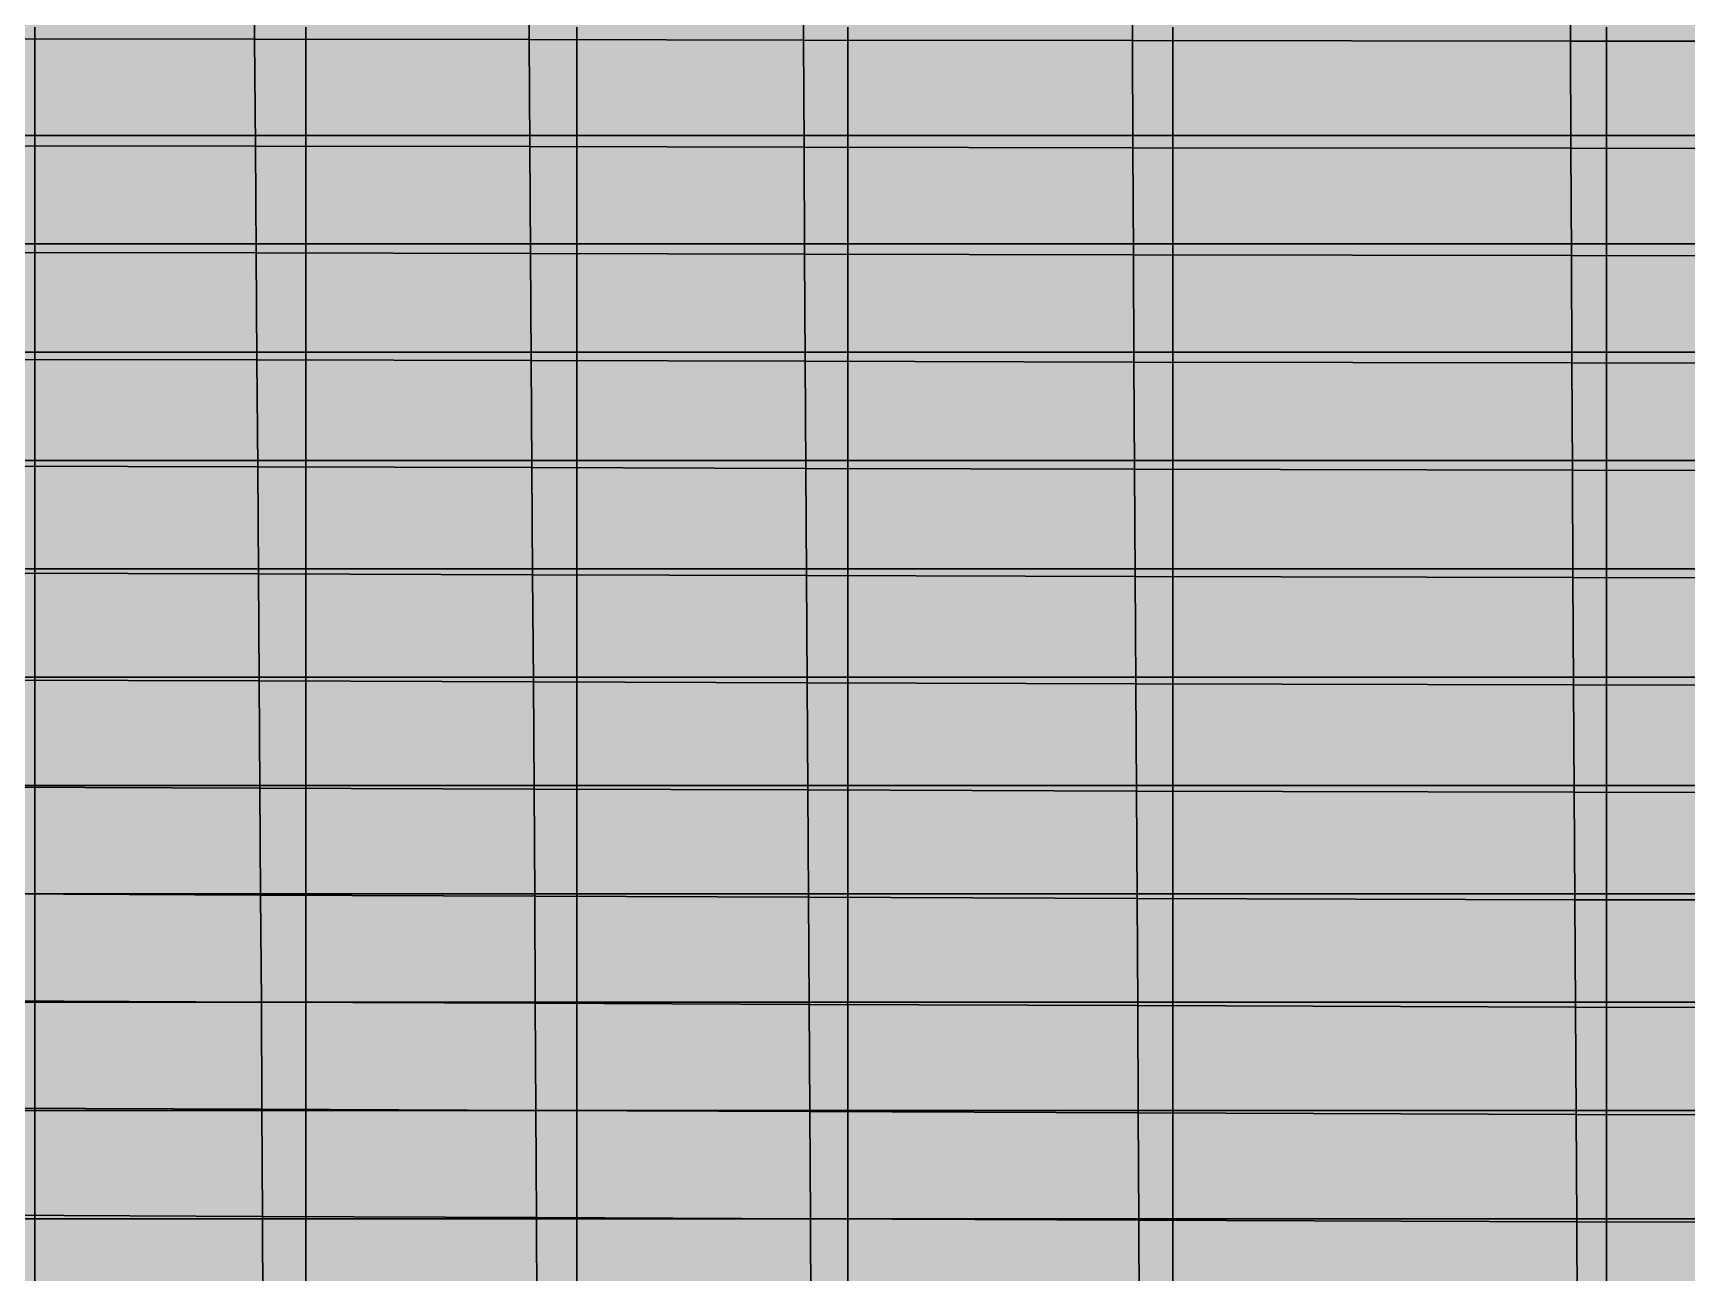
# Model space of a CAD drawing. Header units: inches. Extents: x -100 to 100, y -42 to 41.
# Drawn here: x 69.48 to 84.74, y -18.5 to -7.05 of the extents above; entities that cross this region are included whole.
import ezdxf

# ---------------------------------------------------------------- set-up
doc = ezdxf.new("R2010")
doc.units = ezdxf.units.IN
doc.header["$MEASUREMENT"] = 0
doc.layers.add('Mesh-埋立土(水中)', color=7, linetype='Continuous')
doc.layers.add('Undeformed Mesh-埋立土(水中)', color=7, linetype='Continuous')

msp = doc.modelspace()

# ---------------------------------------------------------------- linework, layer by layer
at = {"color": 7, "true_color": 0xffffff, "transparency": 33554687}
for points in [[(71.5197, -6.1244), (68.9826, -6.1231), (68.9912, -7.108)], [(71.5197, -6.1244), (68.9912, -7.108), (71.5269, -7.1103)], [(74.0605, -7.1142), (74.0543, -6.1274), (71.5197, -6.1244)], [(74.0605, -7.1142), (71.5197, -6.1244), (71.5269, -7.1103)], [(76.5866, -6.1307), (74.0543, -6.1274), (74.0605, -7.1142)], [(76.5866, -6.1307), (74.0605, -7.1142), (76.592, -7.1183)], [(79.6222, -6.1343), (76.5866, -6.1307), (76.592, -7.1183)], [(79.6222, -6.1343), (76.592, -7.1183), (79.6265, -7.1232)], [(83.6642, -6.1372), (79.6222, -6.1343), (79.6265, -7.1232)], [(83.6642, -6.1372), (79.6265, -7.1232), (83.6675, -7.1275)], [(87.7021, -6.1362), (83.6642, -6.1372), (83.6675, -7.1275)], [(87.7021, -6.1362), (83.6675, -7.1275), (87.7045, -7.1272)], [(71.5269, -7.1103), (68.9912, -7.108), (68.9994, -8.09337)], [(71.5269, -7.1103), (68.9994, -8.09337), (71.5342, -8.09671)], [(74.0665, -8.1014), (74.0605, -7.1142), (71.5269, -7.1103)], [(74.0665, -8.1014), (71.5269, -7.1103), (71.5342, -8.09671)], [(76.592, -7.1183), (74.0605, -7.1142), (74.0665, -8.1014)], [(76.592, -7.1183), (74.0665, -8.1014), (76.5969, -8.1064)], [(79.6307, -8.1124), (79.6265, -7.1232), (76.592, -7.1183)], [(79.6307, -8.1124), (76.592, -7.1183), (76.5969, -8.1064)], [(83.6675, -7.1275), (79.6265, -7.1232), (79.6307, -8.1124)], [(83.6675, -7.1275), (79.6307, -8.1124), (83.6715, -8.1178)], [(87.7045, -7.1272), (83.6675, -7.1275), (83.6715, -8.1178)], [(87.7045, -7.1272), (83.6715, -8.1178), (87.7081, -8.1185)], [(71.5342, -8.09671), (68.9994, -8.09337), (69.0076, -9.07906)], [(71.5342, -8.09671), (69.0076, -9.07906), (71.5414, -9.08359)], [(74.0665, -8.1014), (71.5342, -8.09671), (71.5414, -9.08359)], [(74.0665, -8.1014), (71.5414, -9.08359), (74.0727, -9.08904)], [(76.5969, -8.1064), (74.0665, -8.1014), (74.0727, -9.08904)], [(76.5969, -8.1064), (74.0727, -9.08904), (76.6021, -9.09478)], [(79.6354, -9.1017), (79.6307, -8.1124), (76.5969, -8.1064)], [(79.6354, -9.1017), (76.5969, -8.1064), (76.6021, -9.09478)], [(83.6758, -9.1083), (83.6715, -8.1178), (79.6307, -8.1124)], [(83.6758, -9.1083), (79.6307, -8.1124), (79.6354, -9.1017)], [(87.712, -9.1098), (87.7081, -8.1185), (83.6715, -8.1178)], [(87.712, -9.1098), (83.6715, -8.1178), (83.6758, -9.1083)], [(71.5414, -9.08359), (69.0076, -9.07906), (69.0156, -10.06519)], [(71.5414, -9.08359), (69.0156, -10.06519), (71.5485, -10.07079)], [(74.0791, -10.07705), (74.0727, -9.08904), (71.5414, -9.08359)], [(74.0791, -10.07705), (71.5414, -9.08359), (71.5485, -10.07079)], [(76.6021, -9.09478), (74.0727, -9.08904), (74.0791, -10.07705)], [(76.6021, -9.09478), (74.0791, -10.07705), (76.608, -10.08344)], [(79.6354, -9.1017), (76.6021, -9.09478), (76.608, -10.08344)], [(79.6354, -9.1017), (76.608, -10.08344), (79.6405, -10.09106)], [(83.6758, -9.1083), (79.6354, -9.1017), (79.6405, -10.09106)], [(83.6758, -9.1083), (79.6405, -10.09106), (83.6804, -10.09883)], [(87.712, -9.1098), (83.6758, -9.1083), (83.6804, -10.09883)], [(87.712, -9.1098), (83.6804, -10.09883), (87.7161, -10.1013)], [(71.5485, -10.07079), (69.0156, -10.06519), (69.0237, -11.05176)], [(71.5485, -10.07079), (69.0237, -11.05176), (71.5557, -11.05825)], [(74.0858, -11.06532), (74.0791, -10.07705), (71.5485, -10.07079)], [(74.0858, -11.06532), (71.5485, -10.07079), (71.5557, -11.05825)], [(76.608, -10.08344), (74.0791, -10.07705), (74.0858, -11.06532)], [(76.608, -10.08344), (74.0858, -11.06532), (76.614, -11.07231)], [(79.6461, -11.08066), (79.6405, -10.09106), (76.608, -10.08344)], [(79.6461, -11.08066), (76.608, -10.08344), (76.614, -11.07231)], [(83.6853, -11.08944), (83.6804, -10.09883), (79.6405, -10.09106)], [(83.6853, -11.08944), (79.6405, -10.09106), (79.6461, -11.08066)], [(87.7161, -10.1013), (83.6804, -10.09883), (83.6853, -11.08944)], [(87.7161, -10.1013), (83.6853, -11.08944), (87.7204, -11.09301)], [(71.5557, -11.05825), (69.0237, -11.05176), (69.0314, -12.03843)], [(71.5557, -11.05825), (69.0314, -12.03843), (71.5631, -12.04607)], [(74.0925, -12.05375), (74.0858, -11.06532), (71.5557, -11.05825)], [(74.0925, -12.05375), (71.5557, -11.05825), (71.5631, -12.04607)], [(76.614, -11.07231), (74.0858, -11.06532), (74.0925, -12.05375)], [(76.614, -11.07231), (74.0925, -12.05375), (76.6203, -12.06145)], [(79.6515, -12.07044), (79.6461, -11.08066), (76.614, -11.07231)], [(79.6515, -12.07044), (76.614, -11.07231), (76.6203, -12.06145)], [(83.6902, -12.08016), (83.6853, -11.08944), (79.6461, -11.08066)], [(83.6902, -12.08016), (79.6461, -11.08066), (79.6515, -12.07044)], [(87.7204, -11.09301), (83.6853, -11.08944), (83.6902, -12.08016)], [(87.7204, -11.09301), (83.6902, -12.08016), (87.725, -12.08482)], [(71.5631, -12.04607), (69.0314, -12.03843), (69.0389, -13.02536)], [(71.5631, -12.04607), (69.0389, -13.02536), (71.5701, -13.03398)], [(74.0993, -13.04241), (74.0925, -12.05375), (71.5631, -12.04607)], [(74.0993, -13.04241), (71.5631, -12.04607), (71.5701, -13.03398)], [(76.6264, -13.05083), (76.6203, -12.06145), (74.0925, -12.05375)], [(76.6264, -13.05083), (74.0925, -12.05375), (74.0993, -13.04241)], [(79.6572, -13.06038), (79.6515, -12.07044), (76.6203, -12.06145)], [(79.6572, -13.06038), (76.6203, -12.06145), (76.6264, -13.05083)], [(83.6953, -13.07101), (83.6902, -12.08016), (79.6515, -12.07044)], [(83.6953, -13.07101), (79.6515, -12.07044), (79.6572, -13.06038)], [(87.725, -12.08482), (83.6902, -12.08016), (83.6953, -13.07101)], [(87.725, -12.08482), (83.6953, -13.07101), (87.7298, -13.07662)], [(71.5701, -13.03398), (69.0389, -13.02536), (69.046, -14.01247)], [(71.5701, -13.03398), (69.046, -14.01247), (71.577, -14.022)], [(74.1056, -14.03126), (74.0993, -13.04241), (71.5701, -13.03398)], [(74.1056, -14.03126), (71.5701, -13.03398), (71.577, -14.022)], [(76.6327, -14.04028), (76.6264, -13.05083), (74.0993, -13.04241)], [(76.6327, -14.04028), (74.0993, -13.04241), (74.1056, -14.03126)], [(79.6631, -14.05052), (79.6572, -13.06038), (76.6264, -13.05083)], [(79.6631, -14.05052), (76.6264, -13.05083), (76.6327, -14.04028)], [(83.7008, -14.06191), (83.6953, -13.07101), (79.6572, -13.06038)], [(83.7008, -14.06191), (79.6572, -13.06038), (79.6631, -14.05052)], [(87.7298, -13.07662), (83.6953, -13.07101), (83.7008, -14.06191)], [(87.7298, -13.07662), (83.7008, -14.06191), (87.7351, -14.06851)], [(71.5832, -15.01016), (71.577, -14.022), (69.046, -14.01247)], [(71.5832, -15.01016), (69.046, -14.01247), (69.0531, -14.999858)], [(74.1119, -15.0202), (74.1056, -14.03126), (71.577, -14.022)], [(74.1119, -15.0202), (71.577, -14.022), (71.5832, -15.01016)], [(76.6384, -15.02987), (76.6327, -14.04028), (74.1056, -14.03126)], [(76.6384, -15.02987), (74.1056, -14.03126), (74.1119, -15.0202)], [(79.6692, -15.04052), (79.6631, -14.05052), (76.6327, -14.04028)], [(79.6692, -15.04052), (76.6327, -14.04028), (76.6384, -15.02987)], [(83.7069, -15.05306), (83.7008, -14.06191), (79.6631, -14.05052)], [(83.7069, -15.05306), (79.6631, -14.05052), (79.6692, -15.04052)], [(87.7411, -15.06021), (87.7351, -14.06851), (83.7008, -14.06191)], [(87.7411, -15.06021), (83.7008, -14.06191), (83.7069, -15.05306)], [(71.5832, -15.01016), (69.0531, -14.999858), (69.0594, -15.98752)], [(71.5832, -15.01016), (69.0594, -15.98752), (71.5894, -15.998437)], [(74.1172, -16.009332), (74.1119, -15.0202), (71.5832, -15.01016)], [(74.1172, -16.009332), (71.5832, -15.01016), (71.5894, -15.998437)], [(76.6444, -16.01926), (76.6384, -15.02987), (74.1119, -15.0202)], [(76.6444, -16.01926), (74.1119, -15.0202), (74.1172, -16.009332)], [(79.6747, -16.03073), (79.6692, -15.04052), (76.6384, -15.02987)], [(79.6747, -16.03073), (76.6384, -15.02987), (76.6444, -16.01926)], [(83.7132, -16.04382), (83.7069, -15.05306), (79.6692, -15.04052)], [(83.7132, -16.04382), (79.6692, -15.04052), (79.6747, -16.03073)], [(87.7411, -15.06021), (83.7069, -15.05306), (83.7132, -16.04382)], [(87.7411, -15.06021), (83.7132, -16.04382), (87.7477, -16.05226)], [(69.0659, -16.97541), (71.5894, -15.998437), (69.0594, -15.98752)], [(69.0659, -16.97541), (71.5945, -16.98711), (71.5894, -15.998437)], [(74.1228, -16.998188), (74.1172, -16.009332), (71.5894, -15.998437)], [(74.1228, -16.998188), (71.5894, -15.998437), (71.5945, -16.98711)], [(74.1228, -16.998188), (76.6444, -16.01926), (74.1172, -16.009332)], [(74.1228, -16.998188), (76.6493, -17.008966), (76.6444, -16.01926)], [(79.6803, -17.02055), (79.6747, -16.03073), (76.6444, -16.01926)], [(79.6803, -17.02055), (76.6444, -16.01926), (76.6493, -17.008966)], [(79.6803, -17.02055), (83.7132, -16.04382), (79.6747, -16.03073)], [(79.6803, -17.02055), (83.7191, -17.03468), (83.7132, -16.04382)], [(83.7191, -17.03468), (87.7477, -16.05226), (83.7132, -16.04382)], [(83.7191, -17.03468), (87.7546, -17.0439), (87.7477, -16.05226)], [(69.0713, -17.96392), (71.5945, -16.98711), (69.0659, -16.97541)], [(69.0713, -17.96392), (71.6002, -17.9756), (71.5945, -16.98711)], [(74.1272, -17.98751), (74.1228, -16.998188), (71.5945, -16.98711)], [(74.1272, -17.98751), (71.5945, -16.98711), (71.6002, -17.9756)], [(74.1272, -17.98751), (76.6493, -17.008966), (74.1228, -16.998188)], [(74.1272, -17.98751), (76.6546, -17.998129), (76.6493, -17.008966)], [(76.6546, -17.998129), (79.6803, -17.02055), (76.6493, -17.008966)], [(76.6546, -17.998129), (79.6854, -18.01075), (79.6803, -17.02055)], [(79.6854, -18.01075), (83.7191, -17.03468), (79.6803, -17.02055)], [(79.6854, -18.01075), (83.7253, -18.02481), (83.7191, -17.03468)], [(83.7253, -18.02481), (87.7546, -17.0439), (83.7191, -17.03468)], [(83.7253, -18.02481), (87.7613, -18.03587), (87.7546, -17.0439)], [(69.0774, -18.95216), (71.6002, -17.9756), (69.0713, -17.96392)], [(69.0774, -18.95216), (71.6046, -18.96488), (71.6002, -17.9756)], [(74.1326, -18.97622), (74.1272, -17.98751), (71.6002, -17.9756)], [(74.1326, -18.97622), (71.6002, -17.9756), (71.6046, -18.96488)], [(74.1326, -18.97622), (76.6546, -17.998129), (74.1272, -17.98751)], [(74.1326, -18.97622), (76.659, -18.98793), (76.6546, -17.998129)], [(79.6906, -19.000118), (79.6854, -18.01075), (76.6546, -17.998129)], [(79.6906, -19.000118), (76.6546, -17.998129), (76.659, -18.98793)], [(79.6906, -19.000118), (83.7253, -18.02481), (79.6854, -18.01075)], [(79.6906, -19.000118), (83.7304, -19.01552), (83.7253, -18.02481)], [(83.7304, -19.01552), (87.7613, -18.03587), (83.7253, -18.02481)], [(83.7304, -19.01552), (87.7683, -19.02664), (87.7613, -18.03587)]]:
    msp.add_solid(points, dxfattribs=at)
at = {"layer": 'Mesh-埋立土(水中)', "color": 18, "true_color": 0x000000, "transparency": 33554559}
for p, q in [((71.5269, -7.1103), (71.5197, -6.1244)), ((71.5197, -6.1244), (71.5269, -7.1103)), ((74.0605, -7.1142), (74.0543, -6.1274)), ((74.0543, -6.1274), (74.0605, -7.1142)), ((76.592, -7.1183), (76.5866, -6.1307)), ((76.5866, -6.1307), (76.592, -7.1183)), ((79.6265, -7.1232), (79.6222, -6.1343)), ((79.6222, -6.1343), (79.6265, -7.1232)), ((83.6675, -7.1275), (83.6642, -6.1372)), ((83.6642, -6.1372), (83.6675, -7.1275)), ((71.5269, -7.1103), (68.9912, -7.108)), ((68.9912, -7.108), (71.5269, -7.1103)), ((71.5342, -8.09671), (71.5269, -7.1103)), ((74.0605, -7.1142), (71.5269, -7.1103)), ((71.5269, -7.1103), (71.5342, -8.09671)), ((71.5269, -7.1103), (74.0605, -7.1142)), ((74.0665, -8.1014), (74.0605, -7.1142)), ((76.592, -7.1183), (74.0605, -7.1142)), ((74.0605, -7.1142), (74.0665, -8.1014)), ((74.0605, -7.1142), (76.592, -7.1183)), ((76.5969, -8.1064), (76.592, -7.1183)), ((79.6265, -7.1232), (76.592, -7.1183)), ((76.592, -7.1183), (76.5969, -8.1064)), ((76.592, -7.1183), (79.6265, -7.1232)), ((79.6307, -8.1124), (79.6265, -7.1232)), ((83.6675, -7.1275), (79.6265, -7.1232)), ((79.6265, -7.1232), (79.6307, -8.1124)), ((79.6265, -7.1232), (83.6675, -7.1275)), ((87.7045, -7.1272), (83.6675, -7.1275)), ((83.6675, -7.1275), (87.7045, -7.1272)), ((83.6715, -8.1178), (83.6675, -7.1275)), ((83.6675, -7.1275), (83.6715, -8.1178)), ((71.5342, -8.09671), (68.9994, -8.09337)), ((68.9994, -8.09337), (71.5342, -8.09671)), ((71.5414, -9.08359), (71.5342, -8.09671)), ((74.0665, -8.1014), (71.5342, -8.09671)), ((71.5342, -8.09671), (71.5414, -9.08359)), ((71.5342, -8.09671), (74.0665, -8.1014)), ((74.0727, -9.08904), (74.0665, -8.1014)), ((76.5969, -8.1064), (74.0665, -8.1014)), ((74.0665, -8.1014), (74.0727, -9.08904)), ((74.0665, -8.1014), (76.5969, -8.1064)), ((76.6021, -9.09478), (76.5969, -8.1064)), ((79.6307, -8.1124), (76.5969, -8.1064)), ((76.5969, -8.1064), (76.6021, -9.09478)), ((76.5969, -8.1064), (79.6307, -8.1124)), ((79.6354, -9.1017), (79.6307, -8.1124)), ((83.6715, -8.1178), (79.6307, -8.1124)), ((79.6307, -8.1124), (79.6354, -9.1017)), ((79.6307, -8.1124), (83.6715, -8.1178)), ((83.6758, -9.1083), (83.6715, -8.1178)), ((87.7081, -8.1185), (83.6715, -8.1178)), ((83.6715, -8.1178), (83.6758, -9.1083)), ((83.6715, -8.1178), (87.7081, -8.1185)), ((71.5414, -9.08359), (69.0076, -9.07906)), ((69.0076, -9.07906), (71.5414, -9.08359)), ((71.5485, -10.07079), (71.5414, -9.08359)), ((74.0727, -9.08904), (71.5414, -9.08359)), ((71.5414, -9.08359), (71.5485, -10.07079)), ((71.5414, -9.08359), (74.0727, -9.08904)), ((74.0791, -10.07705), (74.0727, -9.08904)), ((76.6021, -9.09478), (74.0727, -9.08904)), ((74.0727, -9.08904), (74.0791, -10.07705)), ((74.0727, -9.08904), (76.6021, -9.09478)), ((76.608, -10.08344), (76.6021, -9.09478)), ((76.6021, -9.09478), (79.6354, -9.1017)), ((79.6354, -9.1017), (76.6021, -9.09478)), ((76.6021, -9.09478), (76.608, -10.08344)), ((79.6405, -10.09106), (79.6354, -9.1017)), ((83.6758, -9.1083), (79.6354, -9.1017)), ((79.6354, -9.1017), (79.6405, -10.09106)), ((79.6354, -9.1017), (83.6758, -9.1083)), ((83.6804, -10.09883), (83.6758, -9.1083)), ((87.712, -9.1098), (83.6758, -9.1083)), ((83.6758, -9.1083), (83.6804, -10.09883)), ((83.6758, -9.1083), (87.712, -9.1098)), ((71.5485, -10.07079), (69.0156, -10.06519)), ((69.0156, -10.06519), (71.5485, -10.07079)), ((71.5557, -11.05825), (71.5485, -10.07079)), ((74.0791, -10.07705), (71.5485, -10.07079)), ((71.5485, -10.07079), (71.5557, -11.05825)), ((71.5485, -10.07079), (74.0791, -10.07705)), ((74.0858, -11.06532), (74.0791, -10.07705)), ((76.608, -10.08344), (74.0791, -10.07705)), ((74.0791, -10.07705), (74.0858, -11.06532)), ((74.0791, -10.07705), (76.608, -10.08344)), ((76.614, -11.07231), (76.608, -10.08344)), ((79.6405, -10.09106), (76.608, -10.08344)), ((76.608, -10.08344), (76.614, -11.07231)), ((76.608, -10.08344), (79.6405, -10.09106)), ((79.6461, -11.08066), (79.6405, -10.09106)), ((83.6804, -10.09883), (79.6405, -10.09106)), ((79.6405, -10.09106), (79.6461, -11.08066)), ((79.6405, -10.09106), (83.6804, -10.09883)), ((83.6853, -11.08944), (83.6804, -10.09883)), ((87.7161, -10.1013), (83.6804, -10.09883)), ((83.6804, -10.09883), (83.6853, -11.08944)), ((83.6804, -10.09883), (87.7161, -10.1013)), ((71.5557, -11.05825), (69.0237, -11.05176)), ((69.0237, -11.05176), (71.5557, -11.05825)), ((71.5631, -12.04607), (71.5557, -11.05825)), ((74.0858, -11.06532), (71.5557, -11.05825)), ((71.5557, -11.05825), (71.5631, -12.04607)), ((71.5557, -11.05825), (74.0858, -11.06532)), ((74.0925, -12.05375), (74.0858, -11.06532)), ((76.614, -11.07231), (74.0858, -11.06532)), ((74.0858, -11.06532), (74.0925, -12.05375)), ((74.0858, -11.06532), (76.614, -11.07231)), ((76.6203, -12.06145), (76.614, -11.07231)), ((79.6461, -11.08066), (76.614, -11.07231)), ((76.614, -11.07231), (76.6203, -12.06145)), ((76.614, -11.07231), (79.6461, -11.08066)), ((79.6515, -12.07044), (79.6461, -11.08066)), ((83.6853, -11.08944), (79.6461, -11.08066)), ((79.6461, -11.08066), (79.6515, -12.07044)), ((79.6461, -11.08066), (83.6853, -11.08944)), ((83.6902, -12.08016), (83.6853, -11.08944)), ((87.7204, -11.09301), (83.6853, -11.08944)), ((83.6853, -11.08944), (83.6902, -12.08016)), ((83.6853, -11.08944), (87.7204, -11.09301)), ((71.5631, -12.04607), (69.0314, -12.03843)), ((69.0314, -12.03843), (71.5631, -12.04607)), ((71.5701, -13.03398), (71.5631, -12.04607)), ((74.0925, -12.05375), (71.5631, -12.04607)), ((71.5631, -12.04607), (71.5701, -13.03398)), ((71.5631, -12.04607), (74.0925, -12.05375)), ((74.0993, -13.04241), (74.0925, -12.05375)), ((76.6203, -12.06145), (74.0925, -12.05375)), ((74.0925, -12.05375), (74.0993, -13.04241)), ((74.0925, -12.05375), (76.6203, -12.06145)), ((76.6264, -13.05083), (76.6203, -12.06145)), ((79.6515, -12.07044), (76.6203, -12.06145)), ((76.6203, -12.06145), (76.6264, -13.05083)), ((76.6203, -12.06145), (79.6515, -12.07044)), ((79.6572, -13.06038), (79.6515, -12.07044)), ((83.6902, -12.08016), (79.6515, -12.07044)), ((79.6515, -12.07044), (79.6572, -13.06038)), ((79.6515, -12.07044), (83.6902, -12.08016)), ((83.6953, -13.07101), (83.6902, -12.08016)), ((87.725, -12.08482), (83.6902, -12.08016)), ((83.6902, -12.08016), (83.6953, -13.07101)), ((83.6902, -12.08016), (87.725, -12.08482)), ((69.0389, -13.02536), (71.5701, -13.03398)), ((71.5701, -13.03398), (69.0389, -13.02536)), ((71.577, -14.022), (71.5701, -13.03398)), ((74.0993, -13.04241), (71.5701, -13.03398)), ((71.5701, -13.03398), (71.577, -14.022)), ((71.5701, -13.03398), (74.0993, -13.04241)), ((74.1056, -14.03126), (74.0993, -13.04241)), ((76.6264, -13.05083), (74.0993, -13.04241)), ((74.0993, -13.04241), (74.1056, -14.03126)), ((74.0993, -13.04241), (76.6264, -13.05083)), ((76.6327, -14.04028), (76.6264, -13.05083)), ((79.6572, -13.06038), (76.6264, -13.05083)), ((76.6264, -13.05083), (76.6327, -14.04028)), ((76.6264, -13.05083), (79.6572, -13.06038)), ((79.6631, -14.05052), (79.6572, -13.06038)), ((79.6572, -13.06038), (83.6953, -13.07101)), ((83.6953, -13.07101), (79.6572, -13.06038)), ((79.6572, -13.06038), (79.6631, -14.05052)), ((83.7008, -14.06191), (83.6953, -13.07101)), ((87.7298, -13.07662), (83.6953, -13.07101)), ((83.6953, -13.07101), (83.7008, -14.06191)), ((83.6953, -13.07101), (87.7298, -13.07662)), ((71.577, -14.022), (69.046, -14.01247)), ((69.046, -14.01247), (71.577, -14.022)), ((71.5832, -15.01016), (71.577, -14.022)), ((74.1056, -14.03126), (71.577, -14.022)), ((71.577, -14.022), (71.5832, -15.01016)), ((71.577, -14.022), (74.1056, -14.03126)), ((74.1119, -15.0202), (74.1056, -14.03126)), ((76.6327, -14.04028), (74.1056, -14.03126)), ((74.1056, -14.03126), (74.1119, -15.0202)), ((74.1056, -14.03126), (76.6327, -14.04028)), ((76.6384, -15.02987), (76.6327, -14.04028)), ((79.6631, -14.05052), (76.6327, -14.04028)), ((76.6327, -14.04028), (76.6384, -15.02987)), ((76.6327, -14.04028), (79.6631, -14.05052)), ((79.6692, -15.04052), (79.6631, -14.05052)), ((83.7008, -14.06191), (79.6631, -14.05052)), ((79.6631, -14.05052), (79.6692, -15.04052)), ((79.6631, -14.05052), (83.7008, -14.06191)), ((83.7069, -15.05306), (83.7008, -14.06191)), ((87.7351, -14.06851), (83.7008, -14.06191)), ((83.7008, -14.06191), (83.7069, -15.05306)), ((83.7008, -14.06191), (87.7351, -14.06851)), ((71.5832, -15.01016), (69.0531, -14.999858)), ((69.0531, -14.999858), (71.5832, -15.01016)), ((71.5894, -15.998437), (71.5832, -15.01016)), ((74.1119, -15.0202), (71.5832, -15.01016)), ((71.5832, -15.01016), (71.5894, -15.998437)), ((71.5832, -15.01016), (74.1119, -15.0202)), ((74.1172, -16.009332), (74.1119, -15.0202)), ((76.6384, -15.02987), (74.1119, -15.0202)), ((74.1119, -15.0202), (74.1172, -16.009332)), ((74.1119, -15.0202), (76.6384, -15.02987)), ((76.6444, -16.01926), (76.6384, -15.02987)), ((79.6692, -15.04052), (76.6384, -15.02987)), ((76.6384, -15.02987), (76.6444, -16.01926)), ((76.6384, -15.02987), (79.6692, -15.04052)), ((79.6747, -16.03073), (79.6692, -15.04052)), ((83.7069, -15.05306), (79.6692, -15.04052)), ((79.6692, -15.04052), (79.6747, -16.03073)), ((79.6692, -15.04052), (83.7069, -15.05306)), ((83.7132, -16.04382), (83.7069, -15.05306)), ((87.7411, -15.06021), (83.7069, -15.05306)), ((83.7069, -15.05306), (83.7132, -16.04382)), ((83.7069, -15.05306), (87.7411, -15.06021)), ((71.5894, -15.998437), (69.0594, -15.98752)), ((69.0594, -15.98752), (71.5894, -15.998437)), ((71.5945, -16.98711), (71.5894, -15.998437)), ((74.1172, -16.009332), (71.5894, -15.998437)), ((71.5894, -15.998437), (71.5945, -16.98711)), ((71.5894, -15.998437), (74.1172, -16.009332)), ((74.1228, -16.998188), (74.1172, -16.009332)), ((76.6444, -16.01926), (74.1172, -16.009332)), ((74.1172, -16.009332), (74.1228, -16.998188)), ((74.1172, -16.009332), (76.6444, -16.01926)), ((76.6493, -17.008966), (76.6444, -16.01926)), ((79.6747, -16.03073), (76.6444, -16.01926)), ((76.6444, -16.01926), (76.6493, -17.008966)), ((76.6444, -16.01926), (79.6747, -16.03073)), ((79.6803, -17.02055), (79.6747, -16.03073)), ((83.7132, -16.04382), (79.6747, -16.03073)), ((79.6747, -16.03073), (79.6803, -17.02055)), ((79.6747, -16.03073), (83.7132, -16.04382)), ((83.7191, -17.03468), (83.7132, -16.04382)), ((87.7477, -16.05226), (83.7132, -16.04382)), ((83.7132, -16.04382), (83.7191, -17.03468)), ((83.7132, -16.04382), (87.7477, -16.05226)), ((71.5945, -16.98711), (69.0659, -16.97541)), ((69.0659, -16.97541), (71.5945, -16.98711)), ((71.6002, -17.9756), (71.5945, -16.98711)), ((71.5945, -16.98711), (74.1228, -16.998188)), ((74.1228, -16.998188), (71.5945, -16.98711)), ((71.5945, -16.98711), (71.6002, -17.9756)), ((74.1272, -17.98751), (74.1228, -16.998188)), ((76.6493, -17.008966), (74.1228, -16.998188)), ((74.1228, -16.998188), (74.1272, -17.98751)), ((74.1228, -16.998188), (76.6493, -17.008966)), ((76.6546, -17.998129), (76.6493, -17.008966)), ((79.6803, -17.02055), (76.6493, -17.008966)), ((76.6493, -17.008966), (76.6546, -17.998129)), ((76.6493, -17.008966), (79.6803, -17.02055)), ((79.6854, -18.01075), (79.6803, -17.02055)), ((83.7191, -17.03468), (79.6803, -17.02055)), ((79.6803, -17.02055), (79.6854, -18.01075)), ((79.6803, -17.02055), (83.7191, -17.03468)), ((83.7253, -18.02481), (83.7191, -17.03468)), ((83.7191, -17.03468), (87.7546, -17.0439)), ((87.7546, -17.0439), (83.7191, -17.03468)), ((83.7191, -17.03468), (83.7253, -18.02481)), ((71.6002, -17.9756), (69.0713, -17.96392)), ((69.0713, -17.96392), (71.6002, -17.9756)), ((71.6046, -18.96488), (71.6002, -17.9756)), ((74.1272, -17.98751), (71.6002, -17.9756)), ((71.6002, -17.9756), (71.6046, -18.96488)), ((71.6002, -17.9756), (74.1272, -17.98751)), ((74.1326, -18.97622), (74.1272, -17.98751)), ((76.6546, -17.998129), (74.1272, -17.98751)), ((74.1272, -17.98751), (74.1326, -18.97622)), ((74.1272, -17.98751), (76.6546, -17.998129)), ((76.659, -18.98793), (76.6546, -17.998129)), ((79.6854, -18.01075), (76.6546, -17.998129)), ((76.6546, -17.998129), (76.659, -18.98793)), ((76.6546, -17.998129), (79.6854, -18.01075)), ((79.6906, -19.000118), (79.6854, -18.01075)), ((83.7253, -18.02481), (79.6854, -18.01075)), ((79.6854, -18.01075), (79.6906, -19.000118)), ((79.6854, -18.01075), (83.7253, -18.02481)), ((83.7304, -19.01552), (83.7253, -18.02481)), ((87.7613, -18.03587), (83.7253, -18.02481)), ((83.7253, -18.02481), (83.7304, -19.01552)), ((83.7253, -18.02481), (87.7613, -18.03587))]:
    msp.add_line(p, q, dxfattribs=at)
at = {"layer": 'Undeformed Mesh-埋立土(水中)', "color": 1, "true_color": 0xff0000, "transparency": 33554687}
for p, q in [((69.5, -8), (69.5, -7)), ((69.5, -7), (69.5, -8)), ((72, -8), (72, -7)), ((72, -7), (72, -8)), ((74.5, -8), (74.5, -7)), ((74.5, -7), (74.5, -8)), ((77, -8), (77, -7)), ((77, -7), (77, -8)), ((80, -8), (80, -7)), ((80, -7), (80, -8)), ((84, -8), (84, -7)), ((84, -7), (84, -8)), ((69.5, -8), (67, -8)), ((67, -8), (69.5, -8)), ((69.5, -9), (69.5, -8)), ((72, -8), (69.5, -8)), ((69.5, -8), (69.5, -9)), ((69.5, -8), (72, -8)), ((72, -9), (72, -8)), ((74.5, -8), (72, -8)), ((72, -8), (72, -9)), ((72, -8), (74.5, -8)), ((74.5, -9), (74.5, -8)), ((77, -8), (74.5, -8)), ((74.5, -8), (74.5, -9)), ((74.5, -8), (77, -8)), ((77, -9), (77, -8)), ((80, -8), (77, -8)), ((77, -8), (77, -9)), ((77, -8), (80, -8)), ((80, -9), (80, -8)), ((84, -8), (80, -8)), ((80, -8), (80, -9)), ((80, -8), (84, -8)), ((84, -9), (84, -8)), ((88, -8), (84, -8)), ((84, -8), (84, -9)), ((84, -8), (88, -8)), ((67, -9), (69.5, -9)), ((69.5, -9), (67, -9)), ((69.5, -10), (69.5, -9)), ((72, -9), (69.5, -9)), ((69.5, -9), (69.5, -10)), ((69.5, -9), (72, -9)), ((72, -10), (72, -9)), ((74.5, -9), (72, -9)), ((72, -9), (72, -10)), ((72, -9), (74.5, -9)), ((74.5, -10), (74.5, -9)), ((77, -9), (74.5, -9)), ((74.5, -9), (74.5, -10)), ((74.5, -9), (77, -9)), ((77, -10), (77, -9)), ((77, -9), (80, -9)), ((80, -9), (77, -9)), ((77, -9), (77, -10)), ((80, -10), (80, -9)), ((84, -9), (80, -9)), ((80, -9), (80, -10)), ((80, -9), (84, -9)), ((84, -10), (84, -9)), ((88, -9), (84, -9)), ((84, -9), (84, -10)), ((84, -9), (88, -9)), ((69.5, -10), (67, -10)), ((67, -10), (69.5, -10)), ((69.5, -11), (69.5, -10)), ((72, -10), (69.5, -10)), ((69.5, -10), (69.5, -11)), ((69.5, -10), (72, -10)), ((72, -11), (72, -10)), ((74.5, -10), (72, -10)), ((72, -10), (72, -11)), ((72, -10), (74.5, -10)), ((74.5, -11), (74.5, -10)), ((77, -10), (74.5, -10)), ((74.5, -10), (74.5, -11)), ((74.5, -10), (77, -10)), ((77, -11), (77, -10)), ((80, -10), (77, -10)), ((77, -10), (77, -11)), ((77, -10), (80, -10)), ((80, -11), (80, -10)), ((84, -10), (80, -10)), ((80, -10), (80, -11)), ((80, -10), (84, -10)), ((84, -11), (84, -10)), ((88, -10), (84, -10)), ((84, -10), (84, -11)), ((84, -10), (88, -10)), ((69.5, -11), (67, -11)), ((67, -11), (69.5, -11)), ((69.5, -12), (69.5, -11)), ((72, -11), (69.5, -11)), ((69.5, -11), (69.5, -12)), ((69.5, -11), (72, -11)), ((72, -12), (72, -11)), ((74.5, -11), (72, -11)), ((72, -11), (72, -12)), ((72, -11), (74.5, -11)), ((74.5, -12), (74.5, -11)), ((77, -11), (74.5, -11)), ((74.5, -11), (74.5, -12)), ((74.5, -11), (77, -11)), ((77, -12), (77, -11)), ((80, -11), (77, -11)), ((77, -11), (77, -12)), ((77, -11), (80, -11)), ((80, -12), (80, -11)), ((84, -11), (80, -11)), ((80, -11), (80, -12)), ((80, -11), (84, -11)), ((84, -12), (84, -11)), ((88, -11), (84, -11)), ((84, -11), (84, -12)), ((84, -11), (88, -11)), ((69.5, -12), (67, -12)), ((67, -12), (69.5, -12)), ((69.5, -13), (69.5, -12)), ((72, -12), (69.5, -12)), ((69.5, -12), (69.5, -13)), ((69.5, -12), (72, -12)), ((72, -13), (72, -12)), ((74.5, -12), (72, -12)), ((72, -12), (72, -13)), ((72, -12), (74.5, -12)), ((74.5, -13), (74.5, -12)), ((77, -12), (74.5, -12)), ((74.5, -12), (74.5, -13)), ((74.5, -12), (77, -12)), ((77, -13), (77, -12)), ((80, -12), (77, -12)), ((77, -12), (77, -13)), ((77, -12), (80, -12)), ((80, -13), (80, -12)), ((84, -12), (80, -12)), ((80, -12), (80, -13)), ((80, -12), (84, -12)), ((84, -13), (84, -12)), ((88, -12), (84, -12)), ((84, -12), (84, -13)), ((84, -12), (88, -12)), ((69.5, -13), (67, -13)), ((67, -13), (69.5, -13)), ((69.5, -14), (69.5, -13)), ((69.5, -13), (72, -13)), ((72, -13), (69.5, -13)), ((69.5, -13), (69.5, -14)), ((72, -14), (72, -13)), ((74.5, -13), (72, -13)), ((72, -13), (72, -14)), ((72, -13), (74.5, -13)), ((74.5, -14), (74.5, -13)), ((77, -13), (74.5, -13)), ((74.5, -13), (74.5, -14)), ((74.5, -13), (77, -13)), ((77, -14), (77, -13)), ((80, -13), (77, -13)), ((77, -13), (77, -14)), ((77, -13), (80, -13)), ((80, -14), (80, -13)), ((80, -13), (84, -13)), ((84, -13), (80, -13)), ((80, -13), (80, -14)), ((84, -14), (84, -13)), ((88, -13), (84, -13)), ((84, -13), (84, -14)), ((84, -13), (88, -13)), ((69.5, -14), (67, -14)), ((67, -14), (69.5, -14)), ((69.5, -15), (69.5, -14)), ((72, -14), (69.5, -14)), ((69.5, -14), (69.5, -15)), ((69.5, -14), (72, -14)), ((72, -15), (72, -14)), ((74.5, -14), (72, -14)), ((72, -14), (72, -15)), ((72, -14), (74.5, -14)), ((74.5, -15), (74.5, -14)), ((77, -14), (74.5, -14)), ((74.5, -14), (74.5, -15)), ((74.5, -14), (77, -14)), ((77, -15), (77, -14)), ((80, -14), (77, -14)), ((77, -14), (77, -15)), ((77, -14), (80, -14)), ((80, -15), (80, -14)), ((84, -14), (80, -14)), ((80, -14), (80, -15)), ((80, -14), (84, -14)), ((84, -15), (84, -14)), ((88, -14), (84, -14)), ((84, -14), (84, -15)), ((84, -14), (88, -14)), ((69.5, -15), (67, -15)), ((67, -15), (69.5, -15)), ((69.5, -16), (69.5, -15)), ((72, -15), (69.5, -15)), ((69.5, -15), (69.5, -16)), ((69.5, -15), (72, -15)), ((72, -16), (72, -15)), ((74.5, -15), (72, -15)), ((72, -15), (72, -16)), ((72, -15), (74.5, -15)), ((74.5, -16), (74.5, -15)), ((77, -15), (74.5, -15)), ((74.5, -15), (74.5, -16)), ((74.5, -15), (77, -15)), ((77, -16), (77, -15)), ((80, -15), (77, -15)), ((77, -15), (77, -16)), ((77, -15), (80, -15)), ((80, -16), (80, -15)), ((84, -15), (80, -15)), ((80, -15), (80, -16)), ((80, -15), (84, -15)), ((84, -16), (84, -15)), ((88, -15), (84, -15)), ((84, -15), (84, -16)), ((84, -15), (88, -15)), ((69.5, -16), (67, -16)), ((67, -16), (69.5, -16)), ((69.5, -17), (69.5, -16)), ((72, -16), (69.5, -16)), ((69.5, -16), (69.5, -17)), ((69.5, -16), (72, -16)), ((72, -17), (72, -16)), ((74.5, -16), (72, -16)), ((72, -16), (72, -17)), ((72, -16), (74.5, -16)), ((74.5, -17), (74.5, -16)), ((77, -16), (74.5, -16)), ((74.5, -16), (74.5, -17)), ((74.5, -16), (77, -16)), ((77, -17), (77, -16)), ((80, -16), (77, -16)), ((77, -16), (77, -17)), ((77, -16), (80, -16)), ((80, -17), (80, -16)), ((84, -16), (80, -16)), ((80, -16), (80, -17)), ((80, -16), (84, -16)), ((84, -17), (84, -16)), ((88, -16), (84, -16)), ((84, -16), (84, -17)), ((84, -16), (88, -16)), ((69.5, -17), (67, -17)), ((67, -17), (69.5, -17)), ((69.5, -18), (69.5, -17)), ((72, -17), (69.5, -17)), ((69.5, -17), (69.5, -18)), ((69.5, -17), (72, -17)), ((72, -18), (72, -17)), ((72, -17), (74.5, -17)), ((74.5, -17), (72, -17)), ((72, -17), (72, -18)), ((74.5, -18), (74.5, -17)), ((77, -17), (74.5, -17)), ((74.5, -17), (74.5, -18)), ((74.5, -17), (77, -17)), ((77, -18), (77, -17)), ((80, -17), (77, -17)), ((77, -17), (77, -18)), ((77, -17), (80, -17)), ((80, -18), (80, -17)), ((84, -17), (80, -17)), ((80, -17), (80, -18)), ((80, -17), (84, -17)), ((84, -18), (84, -17)), ((84, -17), (88, -17)), ((88, -17), (84, -17)), ((84, -17), (84, -18)), ((69.5, -18), (67, -18)), ((67, -18), (69.5, -18)), ((69.5, -19), (69.5, -18)), ((72, -18), (69.5, -18)), ((69.5, -18), (69.5, -19)), ((69.5, -18), (72, -18)), ((72, -19), (72, -18)), ((74.5, -18), (72, -18)), ((72, -18), (72, -19)), ((72, -18), (74.5, -18)), ((74.5, -19), (74.5, -18)), ((77, -18), (74.5, -18)), ((74.5, -18), (74.5, -19)), ((74.5, -18), (77, -18)), ((77, -19), (77, -18)), ((80, -18), (77, -18)), ((77, -18), (77, -19)), ((77, -18), (80, -18)), ((80, -19), (80, -18)), ((84, -18), (80, -18)), ((80, -18), (80, -19)), ((80, -18), (84, -18)), ((84, -19), (84, -18)), ((88, -18), (84, -18)), ((84, -18), (84, -19)), ((84, -18), (88, -18))]:
    msp.add_line(p, q, dxfattribs=at)

doc.saveas('drawing.dxf')
